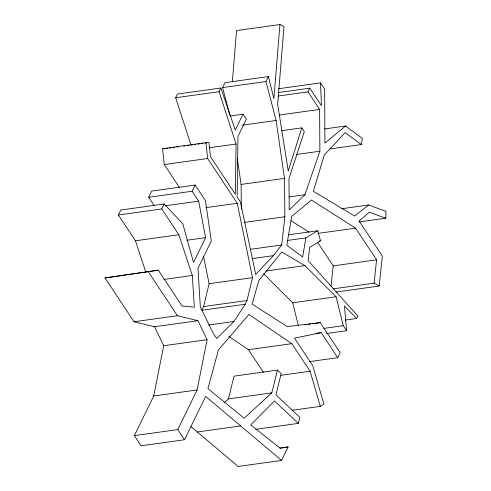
<?xml version="1.0" encoding="UTF-8"?>
<svg xmlns="http://www.w3.org/2000/svg" width="491" height="491" viewBox="0 0 491 491"><rect width="100%" height="100%" fill="white"/><g stroke="black" fill="none" stroke-linecap="round" stroke-linejoin="round"><path stroke-width="0.74" d="M191.024 144.986L175.674 97.758L177.484 94.039L220.882 87.999L219.066 91.719L236.073 144.035L235.355 194.258L210.461 156.66L209.019 142.568L205.987 142.648L162.589 148.687L164.221 164.54L179.46 187.568M358.835 221.969L385.766 218.219L385.981 211.333L368.551 204.999L341.619 208.743M232.36 81.819L236.527 30.589L279.919 24.55L283.988 26.606L277.661 104.417L288.248 170.948L301.818 127.863L281.613 130.674M279.919 24.55L273.886 98.722L268.417 76.584L225.025 82.623L222.607 87.576L229.868 115.489M331.051 286.179L333.186 265.87L317.659 242.425M385.766 218.219L369.367 212.259L359.105 220.962L382.336 256.05L379.187 286.026L374.13 283.147L376.579 259.831L355.601 228.149L311.429 200.027L291.66 216.427L286.812 245.291L302.659 256.977L305.862 237.883L317.714 230.77L320.543 240.817L309.612 247.378L308.182 260.684L357.871 316.026L356.681 318.469L345.455 320.034M230.291 115.956L243.008 114.188L246.329 119.196L237.988 136.302L237.122 196.916L240.443 201.93L255.694 274.463L273.413 255.645L281.705 244.96L284.884 216.77L284.485 178.399L276.126 120.473L265.999 81.537L268.417 76.584M329.927 148.926L361.351 144.557L362.376 138.431L345.541 126.034L324.588 128.949M279.925 448.062L288.156 446.914L281.57 460.411L205.649 396.397L184.506 439.752L141.113 445.791L134.381 435.627L153.72 395.985L163.706 345.725L154.561 326.736L134.037 321.765L105.019 277.937L158.335 270.167L182.124 306.102L194.362 307.163L192.312 275.488L178.853 234.747L161.772 208.951L164.184 203.992L182.793 223.822L193.534 262.415L205.619 237.638L198.659 201.15L192.104 191.245L195.123 185.052L205.422 200.598L211.296 240.964L198.008 268.221L200.34 306.924L213.112 333.064L216.715 338.508L234.011 321.495L245.212 304.236L247.022 300.517L252.509 277.661L237.251 203.274L207.613 158.507L205.987 142.648M134.381 435.627L177.779 429.588L197.112 389.946L207.098 339.686L197.953 320.697L177.429 315.725L134.037 321.765M245.212 304.236L201.813 310.275L203.63 306.556L209.117 283.7L203.569 256.646M224.467 402.51L228.419 398.882L234.035 376.149L277.433 370.11L281.183 373.639L275.942 394.856L299.829 417.325L298.332 423.389L255.688 429.318M291.85 410.316L320.279 406.364L310.091 371.233L291.844 343.663L248.912 314.455L218.415 349.954L207.945 388.657L244.119 418.228L271.818 392.843L277.433 370.11M301.818 127.863L304.303 131.619L288.96 178.546L289.224 209.921L304.942 194.7L319.874 151.222L319.629 109.419L308.017 91.872L309.827 88.159L321.445 105.7L320.531 82.893L278.63 88.724M145.79 272.069L135.455 240.786L118.374 214.99L120.792 210.031L164.184 203.992M154.033 205.33L148.712 197.284L151.731 191.091L195.123 185.052M243.008 114.188L235.269 130.06L220.882 87.999M309.33 361.634L337.765 357.681L340.183 352.728L320.267 322.648L287.284 326.57L252.159 304.138L258.8 280.527L281.717 252.012L304.936 265.613L336.083 296.76L343.27 325.686L346.591 330.701L326.392 333.512M345.541 126.034L324.907 143.133L324.68 89.159L320.531 82.893M368.551 204.999L354.686 216.058L313.344 191.312L324.275 154.996L345.167 132.638L361.351 144.557M320.279 406.364L323.9 404.087L312.779 365.727L294.526 338.158L321.169 332.616L337.765 357.681M105.019 277.937L158.335 270.167M288.156 446.914L280.208 448.234L250.754 424.905L274.444 400.92L298.332 423.389M222.607 87.576L265.999 81.537M175.674 97.758L219.066 91.719M278.403 92.529L309.827 88.159M278.09 96.04L308.017 91.872M279.226 115.041L319.629 109.419M242.456 125.156L276.126 120.473M166.369 148.497L167.867 148.288M169.364 148.079L170.862 147.877M173.102 147.564L174.6 147.355M176.846 147.042L178.343 146.834M183.579 146.103L185.076 145.895M187.316 145.582L188.814 145.373M191.06 145.066L192.558 144.857M194.049 144.649L195.547 144.44M197.793 144.127L199.291 143.918M201.537 143.605L203.029 143.397M205.275 143.084L206.772 142.875M209.135 147.779L236.073 144.035M164.221 164.54L207.613 158.507M296.681 154.45L319.874 151.222M148.712 197.284L192.104 191.245M241.351 209.264L241.087 184.438L284.485 178.399M164.988 205.833L198.659 201.15M118.374 214.99L161.772 208.951M205.827 207.644L237.251 203.274M289.23 196.885L304.942 194.7M244.481 222.386L284.884 216.77M135.455 240.786L178.853 234.747M186.911 240.24L205.619 237.638M288.536 234.827L317.714 230.77M318.193 233.354L355.601 228.149M287.161 240.486L305.862 237.883M250.287 249.336L281.705 244.96M319.046 241.026L320.543 240.817M252.46 258.561L273.413 255.645M163.877 279.44L192.312 275.488M266.03 271.026L304.936 265.613M333.186 265.87L376.579 259.831M209.117 283.7L252.509 277.661M203.63 306.556L247.022 300.517M332.984 288.874L374.13 283.147M335.795 292.065L379.187 286.026M263.692 273.8L292.691 302.8L336.083 296.76M154.561 326.736L197.953 320.697M208.577 325.036L234.011 321.495M304.555 324.833L306.801 324.52M308.299 324.318L310.545 324.005M312.037 323.796L320.267 322.648M163.706 345.725L207.098 339.686M323.821 328.393L343.27 325.686M315.934 333.346L321.169 332.616M228.874 336.384L248.446 349.702L291.844 343.663M280.913 375.296L310.091 371.233M153.72 395.985L197.112 389.946M228.419 398.882L271.818 392.843M197.296 431.982L240.694 425.942M281.57 460.411L238.178 466.45L190.87 426.562M162.589 148.687L164.104 148.644M291.083 220.735L309.005 232.145M356.681 318.469L344.455 306.028L346.591 330.701M248.446 349.702L263.379 372.258M148.417 271.897L177.429 315.725M177.779 429.588L184.506 439.752M292.691 302.8L298.221 325.048M237.399 158.863L241.087 184.438"/></g></svg>
